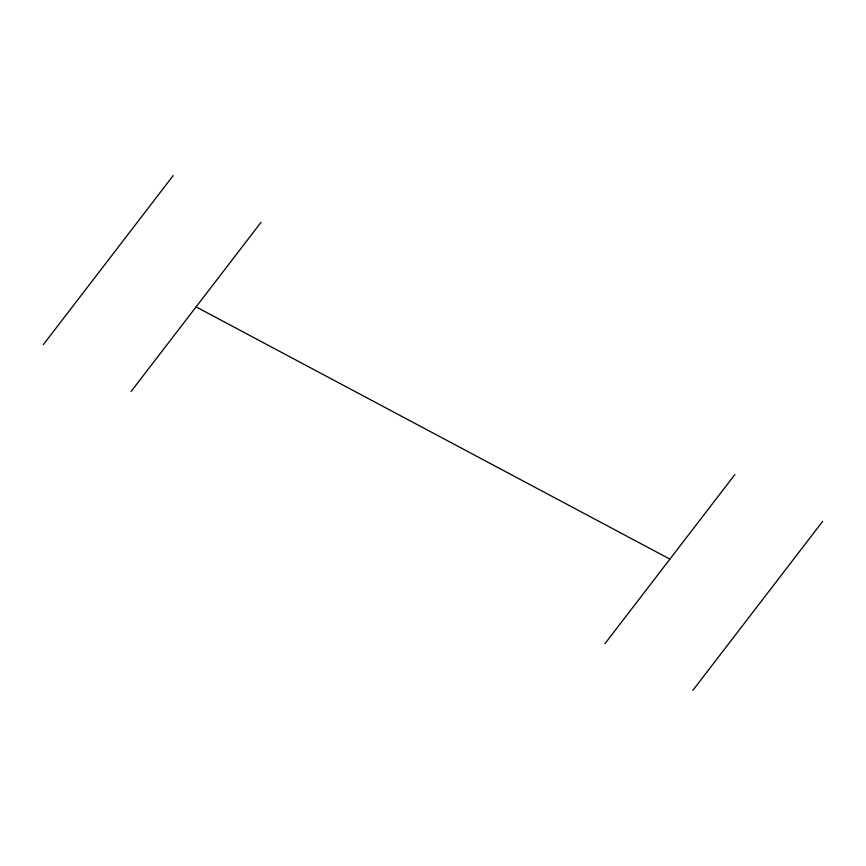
<?xml version="1.0" encoding="UTF-8"?>
<svg xmlns="http://www.w3.org/2000/svg" width="866" height="866" viewBox="0 0 866 866"><rect width="100%" height="100%" fill="white"/><g stroke="black" fill="none" stroke-linecap="round" stroke-linejoin="round"><path stroke-width="1.3" d="M43.3 344.679L173.189 175.592M131.134 391.432L261.023 222.346M604.977 643.654L734.866 474.568M692.811 690.408L822.7 521.321M196.084 306.889L669.916 559.111"/></g></svg>
